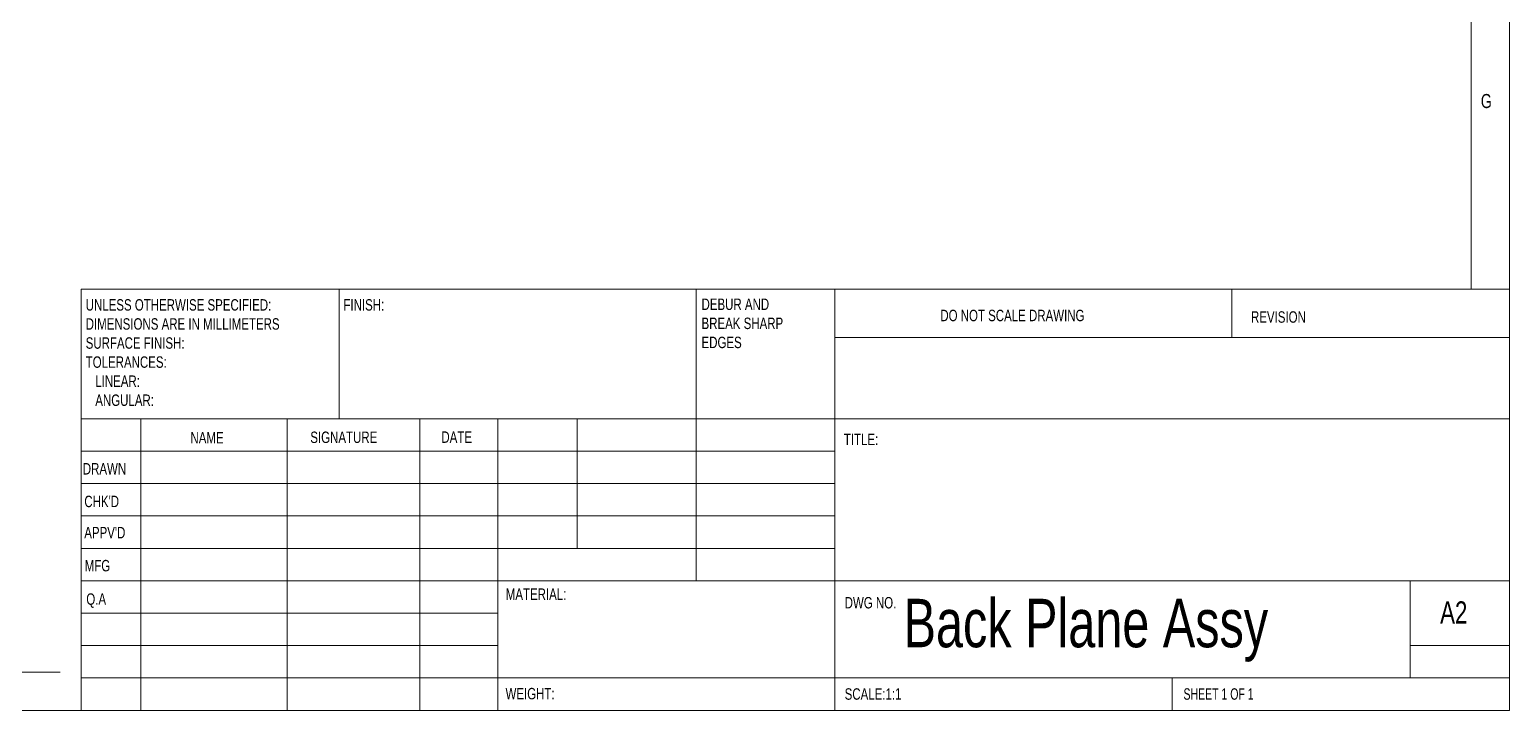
# Model space of a CAD drawing. Header units: millimetres. Extents: x 5 to 589, y 5 to 415.
# Drawn here: x 395 to 589, y 5 to 94.3 of the extents above; entities that cross this region are included whole.
import ezdxf

# ---------------------------------------------------------------- set-up
doc = ezdxf.new("R2010")
doc.units = ezdxf.units.MM
doc.styles.add('SLDTEXTSTYLE0', font='TXT', dxfattribs={"width": 0.75})
doc.styles.add('SLDTEXTSTYLE1', font='TXT', dxfattribs={"width": 0.6875})

# ---------------------------------------------------------------- blocks, each defined once
blk = doc.blocks.new('SW_NOTE_0')
at = {"color": 0, "linetype": 'Continuous', "lineweight": 0, "char_height": 1.5, "attachment_point": 1, "style": 'SLDTEXTSTYLE0'}
for s, insert in [('DEBUR AND ', (0, 1.93)), ('BREAK SHARP ', (0, -0.57)), ('EDGES', (0, -3.07))]:
    blk.add_mtext(s, dxfattribs=dict(at, insert=insert))
blk = doc.blocks.new('SW_NOTE_1')
at = {"color": 0, "linetype": 'Continuous', "lineweight": 0, "char_height": 1.5, "attachment_point": 1, "style": 'SLDTEXTSTYLE0'}
for s, insert in [('UNLESS OTHERWISE SPECIFIED:', (0, 1.93)), ('DIMENSIONS ARE IN MILLIMETERS', (0, -0.57)), ('SURFACE FINISH:', (0, -3.07)), ('TOLERANCES:', (0, -5.57)), ('   LINEAR:', (0, -8.07)), ('   ANGULAR:', (0, -10.57))]:
    blk.add_mtext(s, dxfattribs=dict(at, insert=insert))

msp = doc.modelspace()

# ---------------------------------------------------------------- linework, layer by layer
at = {"color": 7, "linetype": 'Continuous', "lineweight": 0}
for p, q in [((589, 5), (589, 415)), ((584, 60.25), (584, 410)), ((401.8, 60.25), (589, 60.25)), ((401.8, 60.25), (401.8, 5)), ((435.6, 43.25), (435.6, 60.25)), ((482.4, 60.25), (482.4, 22)), ((500.6, 60.25), (500.6, 5)), ((552.6, 53.88), (552.6, 60.25)), ((589, 53.88), (500.6, 53.88)), ((589, 43.25), (401.8, 43.25)), ((409.6, 43.25), (409.6, 5)), ((428.79, 43.25), (428.79, 5)), ((446.2, 43.25), (446.2, 5)), ((456.4, 5), (456.4, 43.25)), ((466.8, 26.25), (466.8, 43.25)), ((500.6, 39), (401.8, 39)), ((500.6, 34.75), (401.8, 34.75)), ((500.6, 30.5), (401.8, 30.5)), ((500.6, 26.25), (401.8, 26.25)), ((456.4, 22), (401.8, 22)), ((456.4, 22), (589, 22)), ((576, 9.25), (576, 22)), ((456.4, 17.75), (401.8, 17.75)), ((456.4, 13.5), (401.8, 13.5)), ((589, 13.5), (576, 13.5)), ((10, 10), (399.05, 10)), ((401.8, 9.25), (589, 9.25)), ((544.8, 5), (544.8, 9.25)), ((5, 5), (589, 5))]:
    msp.add_line(p, q, dxfattribs=at)

# ---------------------------------------------------------------- block references
for name, p in [('SW_NOTE_1', (402.39, 56.99)), ('SW_NOTE_0', (483.11, 57.07))]:
    msp.add_blockref(name, p, dxfattribs=at)

# ---------------------------------------------------------------- texts
at = {"color": 7, "linetype": 'Continuous', "lineweight": 0, "attachment_point": 1}
for s, insert, char_height, style in [('G', (585.25, 85.82), 1.85, 'SLDTEXTSTYLE0'), ('FINISH:', (436.17, 58.92), 1.5, 'SLDTEXTSTYLE0'), ('DO NOT SCALE DRAWING', (514.41, 57.53), 1.5, 'SLDTEXTSTYLE0'), ('REVISION', (555.13, 57.33), 1.5, 'SLDTEXTSTYLE0'), ('NAME', (416.12, 41.5), 1.5, 'SLDTEXTSTYLE0'), ('SIGNATURE', (431.83, 41.56), 1.5, 'SLDTEXTSTYLE0'), ('DATE', (449.01, 41.58), 1.5, 'SLDTEXTSTYLE0'), ('TITLE:', (501.76, 41.28), 1.5, 'SLDTEXTSTYLE0'), ('DRAWN', (402.01, 37.43), 1.5, 'SLDTEXTSTYLE0'), ("CHK'D", (402.21, 33.15), 1.5, 'SLDTEXTSTYLE0'), ("APPV'D", (402.2, 29.06), 1.5, 'SLDTEXTSTYLE0'), ('MFG', (402.26, 24.73), 1.5, 'SLDTEXTSTYLE0'), ('Q.A', (402.47, 20.35), 1.5, 'SLDTEXTSTYLE0'), ('MATERIAL:', (457.45, 20.99), 1.5, 'SLDTEXTSTYLE0'), ('DWG NO.', (501.87, 19.87), 1.5, 'SLDTEXTSTYLE0'), ('Back Plane Assy', (509.59, 19.63), 6.35, 'SLDTEXTSTYLE0'), ('A2', (579.92, 19.3), 2.91, 'SLDTEXTSTYLE0'), ('WEIGHT: ', (457.42, 7.95), 1.499, 'SLDTEXTSTYLE0'), ('SCALE:1:1', (501.87, 7.9), 1.5, 'SLDTEXTSTYLE0'), ('SHEET 1 OF 1', (546.28, 7.9), 1.5, 'SLDTEXTSTYLE1')]:
    msp.add_mtext(s, dxfattribs=dict(at, insert=insert, char_height=char_height, style=style))

doc.saveas('drawing.dxf')
